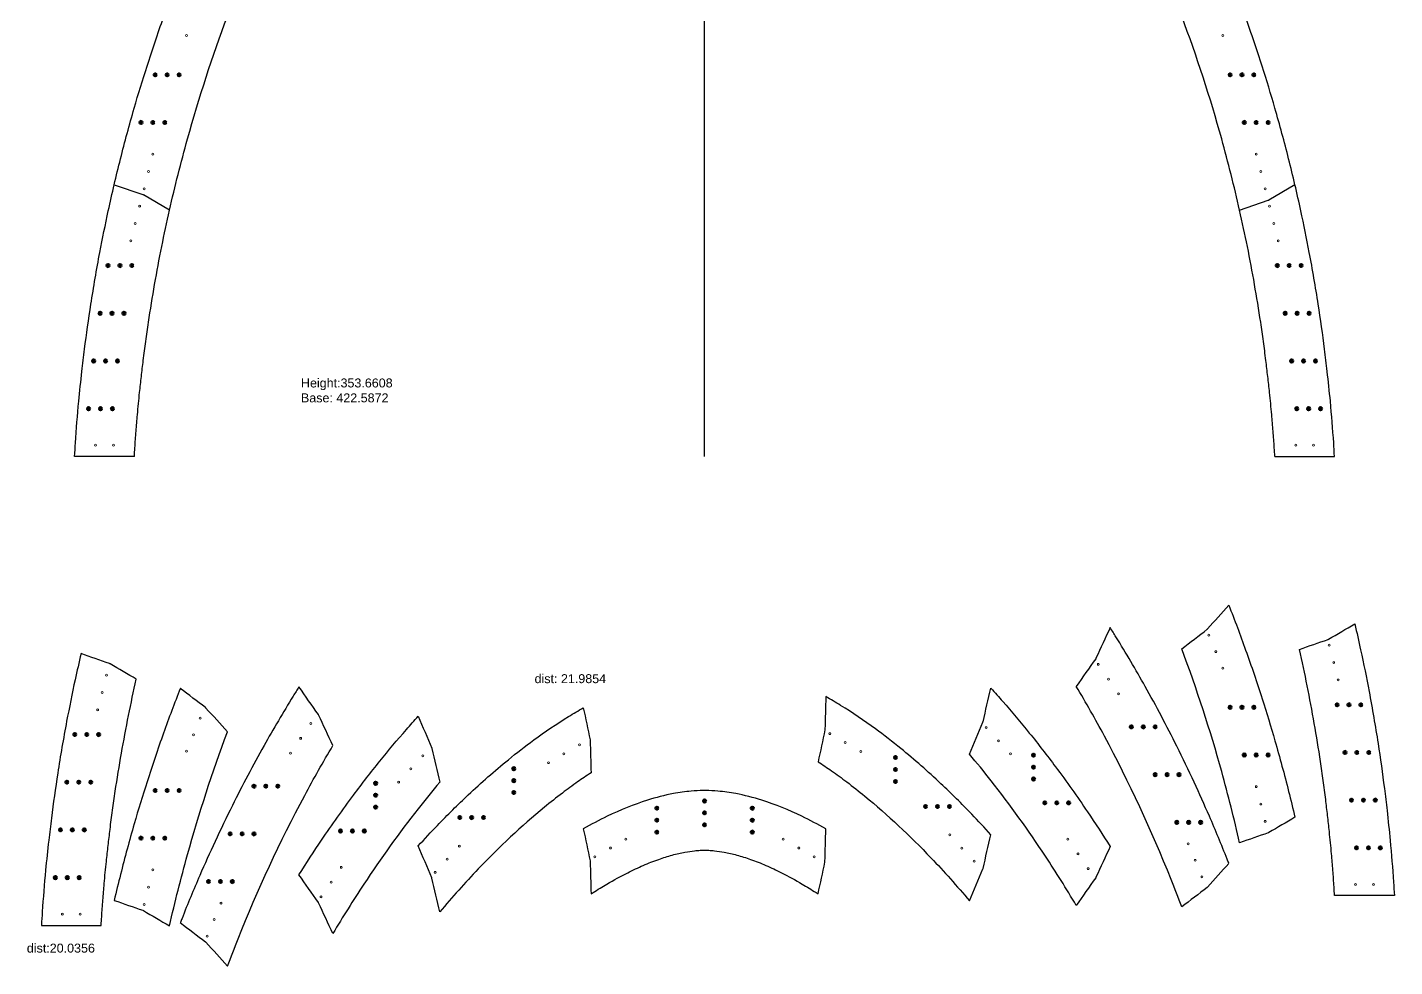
# Model space of a CAD drawing. Header units: inches. Extents: x 97 to 556, y 77 to 698.
# Drawn here: x 96.9 to 555.5, y 76.8 to 391.9 of the extents above; entities that cross this region are included whole.
import ezdxf

# ---------------------------------------------------------------- set-up
doc = ezdxf.new("R2010")
doc.units = ezdxf.units.IN
doc.header["$MEASUREMENT"] = 0
doc.header["$PDMODE"] = 32
doc.header["$PDSIZE"] = 1
for name, color, linetype, lineweight in [('Annotation', 7, 'Continuous', 9), ('Drilling', 3, 'Continuous', 13), ('Engrave', 4, 'Continuous', 50)]:
    doc.layers.add(name, color=color, linetype=linetype, lineweight=lineweight)
doc.styles.get("Standard").update_dxf_attribs({"font": 'Arial.ttf'})

# ---------------------------------------------------------------- blocks, each defined once
blk = doc.blocks.new('*U360')
at = {"layer": 'Engrave'}
blk.add_point((0, 0), dxfattribs=at)
blk = doc.blocks.new('*U362')
at = {"layer": 'Engrave', "color": 0, "linetype": 'ByBlock', "lineweight": -2, "transparency": 16777216}
for p in [(0, 0), (4, 0), (8, 0)]:
    blk.add_blockref('*U360', p, dxfattribs=at)
blk = doc.blocks.new('*U363')
at = {"layer": 'Engrave'}
blk.add_point((0, 0), dxfattribs=at)
blk = doc.blocks.new('*U364')
at = {"layer": 'Engrave', "color": 0, "linetype": 'ByBlock', "lineweight": -2, "transparency": 16777216}
for p in [(0, 0), (4, 0), (8, 0)]:
    blk.add_blockref('*U363', p, dxfattribs=at)
blk = doc.blocks.new('*U365')
at = {"layer": 'Engrave'}
blk.add_point((0, 0), dxfattribs=at)
blk = doc.blocks.new('*U366')
at = {"layer": 'Engrave', "color": 0, "linetype": 'ByBlock', "lineweight": -2, "transparency": 16777216}
for p in [(0, 0), (4, 0), (8, 0)]:
    blk.add_blockref('*U365', p, dxfattribs=at)
blk = doc.blocks.new('*U367')
at = {"layer": 'Engrave'}
blk.add_point((0, 0), dxfattribs=at)
blk = doc.blocks.new('*U368')
at = {"layer": 'Engrave', "color": 0, "linetype": 'ByBlock', "lineweight": -2, "transparency": 16777216}
for p in [(0, 0), (4, 0), (8, 0)]:
    blk.add_blockref('*U367', p, dxfattribs=at)
blk = doc.blocks.new('*U369')
at = {"layer": 'Engrave'}
blk.add_point((0, 0), dxfattribs=at)
blk = doc.blocks.new('*U370')
at = {"layer": 'Engrave', "color": 0, "linetype": 'ByBlock', "lineweight": -2, "transparency": 16777216}
for p in [(0, 0), (4, 0), (8, 0)]:
    blk.add_blockref('*U369', p, dxfattribs=at)
blk = doc.blocks.new('*U371')
at = {"layer": 'Engrave'}
blk.add_point((0, 0), dxfattribs=at)
blk = doc.blocks.new('*U372')
at = {"layer": 'Engrave', "color": 0, "linetype": 'ByBlock', "lineweight": -2, "transparency": 16777216}
for p in [(0, 0), (4, 0), (8, 0)]:
    blk.add_blockref('*U371', p, dxfattribs=at)
blk = doc.blocks.new('*U389')
at = {"layer": 'Engrave'}
blk.add_point((0, 0), dxfattribs=at)
blk = doc.blocks.new('*U390')
at = {"layer": 'Engrave', "color": 0, "linetype": 'ByBlock', "lineweight": -2, "transparency": 16777216}
for p in [(0, 0), (4, 0), (8, 0)]:
    blk.add_blockref('*U389', p, dxfattribs=at)
blk = doc.blocks.new('*U391')
at = {"layer": 'Engrave'}
blk.add_point((0, 0), dxfattribs=at)
blk = doc.blocks.new('*U392')
at = {"layer": 'Engrave', "color": 0, "linetype": 'ByBlock', "lineweight": -2, "transparency": 16777216}
for p in [(0, 0), (4, 0), (8, 0)]:
    blk.add_blockref('*U391', p, dxfattribs=at)
blk = doc.blocks.new('*U393')
at = {"layer": 'Engrave'}
blk.add_point((0, 0), dxfattribs=at)
blk = doc.blocks.new('*U394')
at = {"layer": 'Engrave', "color": 0, "linetype": 'ByBlock', "lineweight": -2, "transparency": 16777216}
for p in [(0, 0), (4, 0), (8, 0)]:
    blk.add_blockref('*U393', p, dxfattribs=at)
blk = doc.blocks.new('*U395')
at = {"layer": 'Engrave'}
blk.add_point((0, 0), dxfattribs=at)
blk = doc.blocks.new('*U396')
at = {"layer": 'Engrave', "color": 0, "linetype": 'ByBlock', "lineweight": -2, "transparency": 16777216}
for p in [(0, 0), (4, 0), (8, 0)]:
    blk.add_blockref('*U395', p, dxfattribs=at)
blk = doc.blocks.new('*U397')
at = {"layer": 'Engrave'}
blk.add_point((0, 0), dxfattribs=at)
blk = doc.blocks.new('*U398')
at = {"layer": 'Engrave', "color": 0, "linetype": 'ByBlock', "lineweight": -2, "transparency": 16777216}
for p in [(0, 0), (4, 0), (8, 0)]:
    blk.add_blockref('*U397', p, dxfattribs=at)
blk = doc.blocks.new('*U399')
at = {"layer": 'Engrave'}
blk.add_point((0, 0), dxfattribs=at)
blk = doc.blocks.new('*U400')
at = {"layer": 'Engrave', "color": 0, "linetype": 'ByBlock', "lineweight": -2, "transparency": 16777216}
for p in [(0, 0), (4, 0), (8, 0)]:
    blk.add_blockref('*U399', p, dxfattribs=at)
blk = doc.blocks.new('*U421')
at = {"layer": 'Engrave'}
blk.add_point((0, 0), dxfattribs=at)
blk = doc.blocks.new('*U422')
at = {"layer": 'Engrave', "color": 0, "linetype": 'ByBlock', "lineweight": -2, "transparency": 16777216}
for p in [(0, 0), (4, 0), (8, 0)]:
    blk.add_blockref('*U421', p, dxfattribs=at)
blk = doc.blocks.new('*U423')
at = {"layer": 'Engrave'}
blk.add_point((0, 0), dxfattribs=at)
blk = doc.blocks.new('*U424')
at = {"layer": 'Engrave', "color": 0, "linetype": 'ByBlock', "lineweight": -2, "transparency": 16777216}
for p in [(0, 0), (4, 0), (8, 0)]:
    blk.add_blockref('*U423', p, dxfattribs=at)
blk = doc.blocks.new('*U425')
at = {"layer": 'Engrave'}
blk.add_point((0, 0), dxfattribs=at)
blk = doc.blocks.new('*U426')
at = {"layer": 'Engrave', "color": 0, "linetype": 'ByBlock', "lineweight": -2, "transparency": 16777216}
for p in [(0, 0), (4, 0), (8, 0)]:
    blk.add_blockref('*U425', p, dxfattribs=at)
blk = doc.blocks.new('*U427')
at = {"layer": 'Engrave'}
blk.add_point((0, 0), dxfattribs=at)
blk = doc.blocks.new('*U428')
at = {"layer": 'Engrave', "color": 0, "linetype": 'ByBlock', "lineweight": -2, "transparency": 16777216}
for p in [(0, 0), (4, 0), (8, 0)]:
    blk.add_blockref('*U427', p, dxfattribs=at)
blk = doc.blocks.new('*U429')
at = {"layer": 'Engrave'}
blk.add_point((0, 0), dxfattribs=at)
blk = doc.blocks.new('*U430')
at = {"layer": 'Engrave', "color": 0, "linetype": 'ByBlock', "lineweight": -2, "transparency": 16777216}
for p in [(0, 0), (4, 0), (8, 0)]:
    blk.add_blockref('*U429', p, dxfattribs=at)
blk = doc.blocks.new('*U431')
at = {"layer": 'Engrave'}
blk.add_point((0, 0), dxfattribs=at)
blk = doc.blocks.new('*U432')
at = {"layer": 'Engrave', "color": 0, "linetype": 'ByBlock', "lineweight": -2, "transparency": 16777216}
for p in [(0, 0), (4, 0), (8, 0)]:
    blk.add_blockref('*U431', p, dxfattribs=at)
blk = doc.blocks.new('*U437')
at = {"layer": 'Engrave'}
blk.add_point((0, 0), dxfattribs=at)
blk = doc.blocks.new('*U438')
at = {"layer": 'Engrave', "color": 0, "linetype": 'ByBlock', "lineweight": -2, "transparency": 16777216}
for p in [(0, 0), (4, 0), (8, 0)]:
    blk.add_blockref('*U437', p, dxfattribs=at)
blk = doc.blocks.new('*U439')
at = {"layer": 'Engrave'}
blk.add_point((0, 0), dxfattribs=at)
blk = doc.blocks.new('*U440')
at = {"layer": 'Engrave', "color": 0, "linetype": 'ByBlock', "lineweight": -2, "transparency": 16777216}
for p in [(0, 0), (4, 0), (8, 0)]:
    blk.add_blockref('*U439', p, dxfattribs=at)
blk = doc.blocks.new('*U433')
at = {"layer": 'Engrave'}
blk.add_point((0, 0), dxfattribs=at)
blk = doc.blocks.new('*U434')
at = {"layer": 'Engrave', "color": 0, "linetype": 'ByBlock', "lineweight": -2, "transparency": 16777216}
for p in [(0, 0), (4, 0), (8, 0)]:
    blk.add_blockref('*U433', p, dxfattribs=at)
blk = doc.blocks.new('*U435')
at = {"layer": 'Engrave'}
blk.add_point((0, 0), dxfattribs=at)
blk = doc.blocks.new('*U436')
at = {"layer": 'Engrave', "color": 0, "linetype": 'ByBlock', "lineweight": -2, "transparency": 16777216}
for p in [(0, 0), (4, 0), (8, 0)]:
    blk.add_blockref('*U435', p, dxfattribs=at)
blk = doc.blocks.new('*U441')
at = {"layer": 'Engrave'}
blk.add_point((0, 0), dxfattribs=at)
blk = doc.blocks.new('*U442')
at = {"layer": 'Engrave', "color": 0, "linetype": 'ByBlock', "lineweight": -2, "transparency": 16777216}
for p in [(0, 0), (4, 0), (8, 0)]:
    blk.add_blockref('*U441', p, dxfattribs=at)
blk = doc.blocks.new('*U443')
at = {"layer": 'Engrave'}
blk.add_point((0, 0), dxfattribs=at)
blk = doc.blocks.new('*U444')
at = {"layer": 'Engrave', "color": 0, "linetype": 'ByBlock', "lineweight": -2, "transparency": 16777216}
for p in [(0, 0), (4, 0), (8, 0)]:
    blk.add_blockref('*U443', p, dxfattribs=at)
blk = doc.blocks.new('*U445')
at = {"layer": 'Engrave'}
blk.add_point((0, 0), dxfattribs=at)
blk = doc.blocks.new('*U446')
at = {"layer": 'Engrave', "color": 0, "linetype": 'ByBlock', "lineweight": -2, "transparency": 16777216}
for p in [(0, 0), (4, 0), (8, 0)]:
    blk.add_blockref('*U445', p, dxfattribs=at)
blk = doc.blocks.new('*U447')
at = {"layer": 'Engrave'}
blk.add_point((0, 0), dxfattribs=at)
blk = doc.blocks.new('*U448')
at = {"layer": 'Engrave', "color": 0, "linetype": 'ByBlock', "lineweight": -2, "transparency": 16777216}
for p in [(0, 0), (4, 0), (8, 0)]:
    blk.add_blockref('*U447', p, dxfattribs=at)
blk = doc.blocks.new('*U453')
at = {"layer": 'Engrave'}
blk.add_point((0, 0), dxfattribs=at)
blk = doc.blocks.new('*U454')
at = {"layer": 'Engrave', "color": 0, "linetype": 'ByBlock', "lineweight": -2, "transparency": 16777216}
for p in [(0, 0), (4, 0), (8, 0)]:
    blk.add_blockref('*U453', p, dxfattribs=at)
blk = doc.blocks.new('*U449')
at = {"layer": 'Engrave'}
blk.add_point((0, 0), dxfattribs=at)
blk = doc.blocks.new('*U450')
at = {"layer": 'Engrave', "color": 0, "linetype": 'ByBlock', "lineweight": -2, "transparency": 16777216}
for p in [(0, 0), (4, 0), (8, 0)]:
    blk.add_blockref('*U449', p, dxfattribs=at)
blk = doc.blocks.new('*U451')
at = {"layer": 'Engrave'}
blk.add_point((0, 0), dxfattribs=at)
blk = doc.blocks.new('*U452')
at = {"layer": 'Engrave', "color": 0, "linetype": 'ByBlock', "lineweight": -2, "transparency": 16777216}
for p in [(0, 0), (4, 0), (8, 0)]:
    blk.add_blockref('*U451', p, dxfattribs=at)
blk = doc.blocks.new('*U455')
at = {"layer": 'Engrave'}
blk.add_point((0, 0), dxfattribs=at)
blk = doc.blocks.new('*U456')
at = {"layer": 'Engrave', "color": 0, "linetype": 'ByBlock', "lineweight": -2, "transparency": 16777216}
for p in [(0, 0), (4, 0), (8, 0)]:
    blk.add_blockref('*U455', p, dxfattribs=at)
blk = doc.blocks.new('*U457')
at = {"layer": 'Engrave'}
blk.add_point((0, 0), dxfattribs=at)
blk = doc.blocks.new('*U458')
at = {"layer": 'Engrave', "color": 0, "linetype": 'ByBlock', "lineweight": -2, "transparency": 16777216}
for p in [(0, 0), (4, 0), (8, 0)]:
    blk.add_blockref('*U457', p, dxfattribs=at)
blk = doc.blocks.new('*U459')
at = {"layer": 'Engrave'}
blk.add_point((0, 0), dxfattribs=at)
blk = doc.blocks.new('*U460')
at = {"layer": 'Engrave', "color": 0, "linetype": 'ByBlock', "lineweight": -2, "transparency": 16777216}
for p in [(0, 0), (4, 0), (8, 0)]:
    blk.add_blockref('*U459', p, dxfattribs=at)
blk = doc.blocks.new('*U461')
at = {"layer": 'Engrave'}
blk.add_point((0, 0), dxfattribs=at)
blk = doc.blocks.new('*U462')
at = {"layer": 'Engrave', "color": 0, "linetype": 'ByBlock', "lineweight": -2, "transparency": 16777216}
for p in [(0, 0), (4, 0), (8, 0)]:
    blk.add_blockref('*U461', p, dxfattribs=at)
blk = doc.blocks.new('*U463')
at = {"layer": 'Engrave'}
blk.add_point((0, 0), dxfattribs=at)
blk = doc.blocks.new('*U464')
at = {"layer": 'Engrave', "color": 0, "linetype": 'ByBlock', "lineweight": -2, "transparency": 16777216}
for p in [(0, 0), (4, 0), (8, 0)]:
    blk.add_blockref('*U463', p, dxfattribs=at)
blk = doc.blocks.new('*U465')
at = {"layer": 'Engrave'}
blk.add_point((0, 0), dxfattribs=at)
blk = doc.blocks.new('*U466')
at = {"layer": 'Engrave', "color": 0, "linetype": 'ByBlock', "lineweight": -2, "transparency": 16777216}
for p in [(0, 0), (4, 0), (8, 0)]:
    blk.add_blockref('*U465', p, dxfattribs=at)
blk = doc.blocks.new('*U467')
at = {"layer": 'Engrave'}
blk.add_point((0, 0), dxfattribs=at)
blk = doc.blocks.new('*U468')
at = {"layer": 'Engrave', "color": 0, "linetype": 'ByBlock', "lineweight": -2, "transparency": 16777216}
for p in [(0, 0), (4, 0), (8, 0)]:
    blk.add_blockref('*U467', p, dxfattribs=at)
blk = doc.blocks.new('*U469')
at = {"layer": 'Engrave'}
blk.add_point((0, 0), dxfattribs=at)
blk = doc.blocks.new('*U470')
at = {"layer": 'Engrave', "color": 0, "linetype": 'ByBlock', "lineweight": -2, "transparency": 16777216}
for p in [(0, 0), (4, 0), (8, 0)]:
    blk.add_blockref('*U469', p, dxfattribs=at)
blk = doc.blocks.new('*U471')
at = {"layer": 'Engrave'}
blk.add_point((0, 0), dxfattribs=at)
blk = doc.blocks.new('*U472')
at = {"layer": 'Engrave', "color": 0, "linetype": 'ByBlock', "lineweight": -2, "transparency": 16777216}
for p in [(0, 0), (4, 0), (8, 0)]:
    blk.add_blockref('*U471', p, dxfattribs=at)
blk = doc.blocks.new('*U473')
at = {"layer": 'Engrave'}
blk.add_point((0, 0), dxfattribs=at)
blk = doc.blocks.new('*U474')
at = {"layer": 'Engrave', "color": 0, "linetype": 'ByBlock', "lineweight": -2, "transparency": 16777216}
for p in [(0, 0), (4, 0), (8, 0)]:
    blk.add_blockref('*U473', p, dxfattribs=at)
blk = doc.blocks.new('*U475')
at = {"layer": 'Engrave'}
blk.add_point((0, 0), dxfattribs=at)
blk = doc.blocks.new('*U476')
at = {"layer": 'Engrave', "color": 0, "linetype": 'ByBlock', "lineweight": -2, "transparency": 16777216}
for p in [(0, 0), (4, 0), (8, 0)]:
    blk.add_blockref('*U475', p, dxfattribs=at)
blk = doc.blocks.new('*U477')
at = {"layer": 'Engrave'}
blk.add_point((0, 0), dxfattribs=at)
blk = doc.blocks.new('*U478')
at = {"layer": 'Engrave', "color": 0, "linetype": 'ByBlock', "lineweight": -2, "transparency": 16777216}
for p in [(0, 0), (4, 0), (8, 0)]:
    blk.add_blockref('*U477', p, dxfattribs=at)
blk = doc.blocks.new('*U479')
at = {"layer": 'Engrave'}
blk.add_point((0, 0), dxfattribs=at)
blk = doc.blocks.new('*U480')
at = {"layer": 'Engrave', "color": 0, "linetype": 'ByBlock', "lineweight": -2, "transparency": 16777216}
for p in [(0, 0), (4, 0), (8, 0)]:
    blk.add_blockref('*U479', p, dxfattribs=at)

msp = doc.modelspace()

# ---------------------------------------------------------------- linework, layer by layer
for p, q in [((324.09, 247.97), (324.09, 698.04)), ((126.07, 339.09), (135.67, 335.76)), ((135.67, 335.76), (135.85, 335.68)), ((144.62, 330.54), (135.85, 335.68)), ((522.1, 339.09), (513.33, 333.95)), ((503.55, 330.54), (513.16, 333.87)), ((513.16, 333.87), (513.33, 333.95)), ((132.83, 247.97), (112.79, 247.97)), ((515.35, 247.97), (535.38, 247.97)), ((324.09, 115.89), (324.09, 115.89)), ((324.09, 115.89), (324.09, 115.89))]:
    msp.add_line(p, q)
msp.add_lwpolyline([(324.09, 115.89), (324.09, 115.89)], close=True)
for points, knots in [([(126.07, 339.09), (126.75, 341.99), (128.85, 350.58), (132.44, 363.87), (137.25, 379.67), (142.39, 394.85), (146.29, 405.25), (148.26, 410.25)], [145.504957, 145.504957, 145.504957, 145.504957, 159.618359, 187.36722, 210.65806, 237.827854, 263.235814, 263.235814, 263.235814, 263.235814]), ([(522.1, 339.09), (521.42, 341.99), (519.33, 350.58), (515.73, 363.87), (510.92, 379.67), (505.78, 394.85), (501.88, 405.25), (499.92, 410.25)], [145.504957, 145.504957, 145.504957, 145.504957, 159.618359, 187.36722, 210.65806, 237.827854, 263.235814, 263.235814, 263.235814, 263.235814]), ([(144.62, 330.54), (146.44, 338.55), (148.45, 346.52), (154.52, 368.35), (158.99, 382.08), (164.05, 395.59)], [138.808561, 138.808561, 138.808561, 138.808561, 179.236882, 179.236882, 250.322809, 250.322809, 250.322809, 250.322809]), ([(503.55, 330.54), (501.74, 338.55), (499.73, 346.52), (493.66, 368.35), (489.19, 382.08), (484.13, 395.59)], [138.808561, 138.808561, 138.808561, 138.808561, 179.236882, 179.236882, 250.322809, 250.322809, 250.322809, 250.322809]), ([(112.79, 247.97), (112.88, 249.48), (113.25, 255.65), (114.01, 265.16), (115.13, 275.63), (116.42, 286.48), (118.3, 299.81), (120.97, 315.29), (123.68, 328.64), (125.39, 336.18), (126.07, 339.09)], [0, 0, 0, 0, 7.150063, 29.260404, 45.182299, 56.992994, 81.007547, 108.912925, 131.35327, 145.504957, 145.504957, 145.504957, 145.504957]), ([(535.38, 247.97), (535.29, 249.48), (534.92, 255.65), (534.16, 265.16), (533.05, 275.63), (531.75, 286.48), (529.87, 299.81), (527.2, 315.29), (524.49, 328.64), (522.79, 336.18), (522.1, 339.09)], [0, 0, 0, 0, 7.150063, 29.260404, 45.182299, 56.992994, 81.007547, 108.912925, 131.35327, 145.504957, 145.504957, 145.504957, 145.504957]), ([(132.83, 247.97), (132.89, 248.95), (132.95, 249.92), (133.07, 251.8), (133.13, 252.72), (133.26, 254.56), (133.33, 255.49), (133.54, 258.26), (133.69, 260.1), (134.08, 264.43), (134.32, 266.92), (134.77, 271.2), (134.97, 273), (135.38, 276.59), (135.6, 278.38), (136.08, 282.3), (136.36, 284.43), (136.94, 288.69), (137.25, 290.81), (138.2, 297.19), (138.89, 301.44), (140.38, 309.91), (141.17, 314.14), (142.84, 322.43), (143.7, 326.49), (144.62, 330.54)], [1.890833, 1.890833, 1.890833, 1.890833, 6.597923, 6.597923, 11.183276, 11.183276, 15.768628, 15.768628, 24.939334, 24.939334, 37.276116, 37.276116, 46.103807, 46.103807, 54.931498, 54.931498, 65.505259, 65.505259, 76.079019, 76.079019, 97.226541, 97.226541, 118.374062, 118.374062, 138.808561, 138.808561, 138.808561, 138.808561]), ([(515.35, 247.97), (515.29, 248.95), (515.23, 249.92), (515.11, 251.8), (515.05, 252.72), (514.92, 254.56), (514.85, 255.49), (514.64, 258.26), (514.48, 260.1), (514.1, 264.43), (513.85, 266.92), (513.4, 271.2), (513.2, 273), (512.79, 276.59), (512.58, 278.38), (512.09, 282.3), (511.81, 284.43), (511.23, 288.69), (510.93, 290.81), (509.97, 297.19), (509.28, 301.44), (507.8, 309.91), (507, 314.14), (505.34, 322.43), (504.47, 326.49), (503.55, 330.54)], [1.890833, 1.890833, 1.890833, 1.890833, 6.597923, 6.597923, 11.183276, 11.183276, 15.768628, 15.768628, 24.939334, 24.939334, 37.276116, 37.276116, 46.103807, 46.103807, 54.931498, 54.931498, 65.505259, 65.505259, 76.079019, 76.079019, 97.226541, 97.226541, 118.374062, 118.374062, 138.808561, 138.808561, 138.808561, 138.808561]), ([(499.92, 198.09), (501.88, 193.1), (505.78, 182.7), (510.92, 167.52), (515.73, 151.71), (519.33, 138.43), (521.42, 129.84), (522.1, 126.94), (519.18, 125.22), (516.26, 123.51), (513.33, 121.8), (513.27, 121.77), (513.22, 121.74), (513.16, 121.72), (509.96, 120.61), (506.75, 119.49), (503.55, 118.38), (501.74, 126.4), (499.73, 134.37), (493.66, 156.19), (489.19, 169.93), (484.13, 183.43), (486.98, 185.62), (489.83, 187.8), (492.69, 189.99), (492.73, 190.03), (492.78, 190.07), (492.82, 190.12), (495.19, 192.76), (497.57, 195.4), (499.94, 198.05)], [0, 0, 0, 0, 25.40796, 52.577754, 75.868594, 103.617456, 117.730857, 117.730857, 117.730857, 118.730857, 118.730857, 118.730857, 119.730857, 119.730857, 119.730857, 120.730857, 120.730857, 120.730857, 161.159178, 161.159178, 232.245105, 232.245105, 232.245105, 233.245105, 233.245105, 233.245105, 234.245105, 234.245105, 234.245105, 235.245105, 235.245105, 235.245105, 235.245105]), ([(499.92, 111.51), (499.74, 111.97), (497.65, 117.26), (493.87, 126.36), (488.21, 138.97), (481.19, 153.57), (472.56, 169.91), (464.84, 183.03), (460.79, 189.52), (460.14, 190.55), (458.54, 187.13), (456.95, 183.7), (455.36, 180.27), (455.33, 180.22), (455.3, 180.17), (455.27, 180.12), (453.1, 177.03), (450.93, 173.93), (448.76, 170.84)], [0, 0, 0, 0, 2.358749, 26.927973, 46.628246, 67.788774, 103.646523, 134.093176, 139.851247, 139.851247, 139.851247, 140.851247, 140.851247, 140.851247, 141.851247, 141.851247, 141.851247, 142.851247, 142.851247, 142.851247, 142.851247]), ([(523.61, 183.25), (524.53, 179.2), (525.39, 175.13), (527.06, 166.85), (527.85, 162.62), (529.34, 154.15), (530.03, 149.9), (530.98, 143.52), (531.29, 141.39), (531.87, 137.13), (532.15, 135.01), (532.63, 131.09), (532.85, 129.3), (533.26, 125.71), (533.46, 123.91), (533.91, 119.62), (534.15, 117.14), (534.54, 112.81), (534.69, 110.97), (534.9, 108.2), (534.97, 107.27), (535.1, 105.42), (535.16, 104.5), (535.28, 102.63), (535.34, 101.66), (535.4, 100.68), (542.08, 100.68), (548.76, 100.68), (555.44, 100.68), (555.35, 102.19), (554.98, 108.36), (554.22, 117.87), (553.1, 128.34), (551.81, 139.19), (549.93, 152.52), (547.26, 168), (544.55, 181.35), (542.84, 188.89), (542.16, 191.8), (539.24, 190.09), (536.31, 188.37), (533.39, 186.66), (533.33, 186.63), (533.27, 186.61), (533.21, 186.58), (530.01, 185.47), (526.81, 184.36), (523.61, 183.25)], [0, 0, 0, 0, 20.434499, 20.434499, 41.582021, 41.582021, 62.729542, 62.729542, 73.303303, 73.303303, 83.877063, 83.877063, 92.704754, 92.704754, 101.532445, 101.532445, 113.869227, 113.869227, 123.039933, 123.039933, 127.625286, 127.625286, 132.210639, 132.210639, 136.917728, 136.917728, 136.917728, 137.917728, 137.917728, 137.917728, 145.067791, 167.178132, 183.100027, 194.910722, 218.925274, 246.830653, 269.270998, 283.422685, 283.422685, 283.422685, 284.422685, 284.422685, 284.422685, 285.422685, 285.422685, 285.422685, 286.422685, 286.422685, 286.422685, 286.422685]), ([(133.48, 173.25), (132.56, 169.2), (131.7, 165.14), (130.03, 156.85), (129.24, 152.63), (127.75, 144.16), (127.06, 139.91), (126.11, 133.53), (125.8, 131.4), (125.22, 127.14), (124.94, 125.01), (124.46, 121.1), (124.24, 119.31), (123.83, 115.71), (123.63, 113.92), (123.18, 109.63), (122.94, 107.15), (122.55, 102.82), (122.4, 100.97), (122.19, 98.2), (122.12, 97.28), (121.99, 95.43), (121.93, 94.51), (121.81, 92.63), (121.75, 91.67), (121.69, 90.69), (115.01, 90.69), (108.33, 90.69), (101.65, 90.69), (101.74, 92.19), (102.11, 98.36), (102.87, 107.88), (103.99, 118.35), (105.28, 129.2), (107.16, 142.53), (109.83, 158.01), (112.54, 171.36), (114.25, 178.9), (114.93, 181.81), (118.13, 180.7), (121.33, 179.59), (124.53, 178.48), (124.59, 178.45), (124.65, 178.42), (124.71, 178.39), (127.63, 176.68), (130.56, 174.97), (133.48, 173.25)], [0, 0, 0, 0, 20.434499, 20.434499, 41.582021, 41.582021, 62.729542, 62.729542, 73.303303, 73.303303, 83.877063, 83.877063, 92.704754, 92.704754, 101.532445, 101.532445, 113.869227, 113.869227, 123.039933, 123.039933, 127.625286, 127.625286, 132.210639, 132.210639, 136.917728, 136.917728, 136.917728, 137.917728, 137.917728, 137.917728, 145.067791, 167.178132, 183.100027, 194.910722, 218.925274, 246.830653, 269.270998, 283.422685, 283.422685, 283.422685, 284.422685, 284.422685, 284.422685, 285.422685, 285.422685, 285.422685, 286.422685, 286.422685, 286.422685, 286.422685]), ([(148.26, 170.21), (146.29, 165.22), (142.39, 154.82), (137.25, 139.64), (132.44, 123.84), (128.85, 110.55), (126.75, 101.96), (126.07, 99.06), (129.27, 97.95), (132.47, 96.84), (135.67, 95.73), (135.73, 95.7), (135.79, 95.67), (135.85, 95.65), (138.77, 93.93), (141.7, 92.22), (144.62, 90.51), (146.44, 98.52), (148.45, 106.49), (154.52, 128.31), (158.99, 142.05), (164.05, 155.56), (161.65, 158.23), (159.24, 160.9), (156.84, 163.58), (156.79, 163.62), (156.75, 163.66), (156.7, 163.7), (153.88, 165.86), (151.06, 168.01), (148.24, 170.17)], [0, 0, 0, 0, 25.40796, 52.577754, 75.868594, 103.617456, 117.730857, 117.730857, 117.730857, 118.730857, 118.730857, 118.730857, 119.730857, 119.730857, 119.730857, 120.730857, 120.730857, 120.730857, 161.159178, 161.159178, 232.245105, 232.245105, 232.245105, 233.245105, 233.245105, 233.245105, 234.245105, 234.245105, 234.245105, 235.245105, 235.245105, 235.245105, 235.245105]), ([(148.24, 91.59), (151.06, 89.43), (153.88, 87.27), (156.7, 85.12), (156.75, 85.08), (156.79, 85.03), (156.84, 84.99), (159.24, 82.32), (161.65, 79.65), (164.05, 76.97), (165.21, 80.06), (166.4, 83.14), (174.17, 102.65), (181.62, 118.73), (193.01, 139.92), (196.15, 145.48), (199.42, 150.96), (197.82, 154.39), (196.23, 157.81), (194.63, 161.24), (194.6, 161.29), (194.57, 161.34), (194.54, 161.39), (192.37, 164.49), (190.2, 167.58), (188.04, 170.67), (187.39, 169.64), (183.34, 163.16), (175.62, 150.03), (166.98, 133.69), (159.96, 119.09), (154.3, 106.48), (150.53, 97.38), (148.44, 92.09), (148.26, 91.63)], [0, 0, 0, 0, 1, 1, 1, 2, 2, 2, 3, 3, 3, 19.256173, 19.256173, 106.598273, 106.598273, 138.219489, 138.219489, 138.219489, 139.219489, 139.219489, 139.219489, 140.219489, 140.219489, 140.219489, 141.219489, 141.219489, 141.219489, 146.977561, 177.424214, 213.281962, 234.44249, 254.142763, 278.711988, 281.070736, 281.070736, 281.070736, 281.070736]), ([(448.76, 97.38), (450.93, 100.47), (453.1, 103.57), (455.27, 106.66), (455.3, 106.71), (455.33, 106.76), (455.36, 106.81), (456.95, 110.24), (458.54, 113.66), (460.14, 117.09), (457.67, 121.02), (451.76, 130.07), (442.73, 142.8), (433.19, 155.11), (425.86, 163.85), (421.46, 168.8), (420.12, 170.28), (419.24, 166.51), (418.37, 162.74), (417.49, 158.97), (417.47, 158.92), (417.46, 158.86), (417.44, 158.81), (415.93, 155.25), (414.42, 151.68), (412.92, 148.12), (415.39, 145.19), (417.81, 142.21), (426.58, 131.05), (432.65, 122.6), (441.97, 108.49), (445.43, 102.98), (448.76, 97.38)], [0, 0, 0, 0, 1, 1, 1, 2, 2, 2, 3, 3, 3, 24.968409, 54.193767, 76.852123, 98.7091, 108.17949, 108.17949, 108.17949, 109.17949, 109.17949, 109.17949, 110.17949, 110.17949, 110.17949, 111.17949, 111.17949, 111.17949, 130.433801, 130.433801, 182.18577, 182.18577, 214.471922, 214.471922, 214.471922, 214.471922]), ([(499.94, 111.46), (497.57, 108.82), (495.19, 106.18), (492.82, 103.53), (492.78, 103.49), (492.73, 103.45), (492.69, 103.41), (489.83, 101.22), (486.98, 99.04), (484.13, 96.85), (482.97, 99.94), (481.78, 103.01), (474, 122.53), (466.55, 138.61), (455.17, 159.8), (452.02, 165.36), (448.76, 170.84)], [0, 0, 0, 0, 1, 1, 1, 2, 2, 2, 3, 3, 3, 19.256173, 19.256173, 106.598273, 106.598273, 138.219489, 138.219489, 138.219489, 138.219489]), ([(364.45, 156.27), (364.45, 156.33), (364.46, 156.39), (364.47, 156.45), (364.57, 160.09), (364.66, 163.74), (364.76, 167.39), (366.43, 166.44), (372.11, 163.07), (380.58, 157.34), (391.83, 148.6), (402.65, 139.07), (412.56, 129.25), (418.01, 123.4), (420.12, 121.08), (419.24, 117.31), (418.37, 113.54), (417.49, 109.78), (417.47, 109.72), (417.46, 109.67), (417.44, 109.61), (415.93, 106.05), (414.42, 102.49), (412.92, 98.92), (408.75, 103.87), (404.45, 108.69), (392.95, 120.73), (385.56, 127.68), (375.82, 135.67), (373.81, 137.27), (370.09, 140.08), (368.39, 141.32), (365.19, 143.56), (363.69, 144.57), (362.18, 145.56), (362.93, 149.13), (363.69, 152.7), (364.45, 156.27)], [0, 0, 0, 0, 1, 1, 1, 2, 2, 2, 11.076859, 33.282584, 50.322414, 78.520523, 101.494372, 116.352164, 116.352164, 116.352164, 117.352164, 117.352164, 117.352164, 118.352164, 118.352164, 118.352164, 119.352164, 119.352164, 119.352164, 151.849822, 151.849822, 203.601791, 203.601791, 216.976557, 216.976557, 228.133676, 228.133676, 237.778939, 237.778939, 237.778939, 238.778939, 238.778939, 238.778939, 238.778939]), ([(194.63, 98.22), (196.23, 94.79), (197.82, 91.37), (199.42, 87.94), (202.75, 93.54), (206.2, 99.05), (215.53, 113.16), (221.59, 121.61), (230.36, 132.77), (232.79, 135.75), (235.26, 138.68), (234.38, 142.45), (233.51, 146.22), (232.63, 149.99), (232.61, 150.04), (232.6, 150.1), (232.58, 150.15), (231.07, 153.71), (229.56, 157.28), (228.06, 160.84), (226.71, 159.36), (222.32, 154.41), (214.99, 145.67), (205.45, 133.36), (196.42, 120.63), (190.51, 111.58), (188.04, 107.65), (190.2, 104.56), (192.37, 101.46), (194.54, 98.37), (194.57, 98.32), (194.6, 98.27), (194.63, 98.22)], [0, 0, 0, 0, 1, 1, 1, 33.286152, 33.286152, 85.038121, 85.038121, 104.292432, 104.292432, 104.292432, 105.292432, 105.292432, 105.292432, 106.292432, 106.292432, 106.292432, 107.292432, 107.292432, 107.292432, 116.762822, 138.6198, 161.278156, 190.503514, 212.471922, 212.471922, 212.471922, 213.471922, 213.471922, 213.471922, 214.471922, 214.471922, 214.471922, 214.471922]), ([(232.63, 106.49), (233.51, 102.72), (234.38, 98.95), (235.26, 95.19), (239.43, 100.14), (243.73, 104.95), (255.22, 116.99), (262.61, 123.95), (272.35, 131.94), (274.37, 133.53), (278.08, 136.34), (279.78, 137.58), (282.99, 139.83), (284.49, 140.84), (286, 141.82), (285.9, 145.47), (285.8, 149.12), (285.7, 152.76), (285.7, 152.82), (285.69, 152.88), (285.68, 152.94), (284.93, 156.51), (284.17, 160.08), (283.41, 163.65), (281.74, 162.71), (276.06, 159.33), (267.6, 153.61), (256.35, 144.86), (245.52, 135.33), (235.62, 125.51), (230.17, 119.67), (228.06, 117.34), (229.56, 113.78), (231.07, 110.22), (232.58, 106.65), (232.6, 106.6), (232.61, 106.55), (232.63, 106.49)], [0, 0, 0, 0, 1, 1, 1, 33.497658, 33.497658, 85.249627, 85.249627, 98.624394, 98.624394, 109.781513, 109.781513, 119.426775, 119.426775, 119.426775, 120.426775, 120.426775, 120.426775, 121.426775, 121.426775, 121.426775, 122.426775, 122.426775, 122.426775, 131.503634, 153.70936, 170.749189, 198.947298, 221.921147, 236.778939, 236.778939, 236.778939, 237.778939, 237.778939, 237.778939, 238.778939, 238.778939, 238.778939, 238.778939]), ([(285.7, 112.16), (285.7, 112.22), (285.69, 112.28), (285.68, 112.34), (284.93, 115.91), (284.17, 119.48), (283.41, 123.05), (286.05, 124.54), (293, 128.21), (303.09, 132.34), (312.63, 134.81), (318.93, 135.71), (322.43, 135.88), (323.93, 135.89), (324.09, 135.89), (324.24, 135.89), (325.74, 135.88), (329.25, 135.71), (335.55, 134.81), (345.09, 132.34), (355.17, 128.21), (362.13, 124.54), (364.76, 123.05), (364.66, 119.4), (364.57, 115.75), (364.47, 112.1), (364.46, 112.04), (364.45, 111.98), (364.45, 111.92), (363.69, 108.35), (362.93, 104.78), (362.18, 101.21), (361.94, 101.37), (361.7, 101.52), (359.93, 102.66), (358.37, 103.62), (354.51, 105.9), (352.2, 107.17), (348.14, 109.22), (346.39, 110.04), (342.92, 111.54), (341.2, 112.22), (337.95, 113.37), (336.41, 113.85), (333.47, 114.66), (332.05, 114.99), (329.56, 115.44), (328.5, 115.6), (326.81, 115.78), (326.17, 115.83), (325.05, 115.88), (324.56, 115.89), (324.09, 115.89), (323.61, 115.89), (323.13, 115.88), (322, 115.83), (321.36, 115.78), (319.68, 115.6), (318.61, 115.44), (316.13, 114.99), (314.71, 114.66), (311.76, 113.85), (310.23, 113.37), (306.98, 112.22), (305.25, 111.54), (301.79, 110.04), (300.04, 109.22), (295.98, 107.17), (293.66, 105.9), (289.8, 103.62), (288.25, 102.66), (286.47, 101.52), (286.23, 101.37), (286, 101.21), (285.9, 104.86), (285.8, 108.51), (285.7, 112.16)], [0, 0, 0, 0, 1, 1, 1, 2, 2, 2, 16.327543, 39.192003, 53.41403, 62.89986, 69.265299, 70.002527, 70.002527, 70.002527, 70.739756, 77.105195, 86.591025, 100.813052, 123.677511, 138.005055, 138.005055, 138.005055, 139.005055, 139.005055, 139.005055, 140.005055, 140.005055, 140.005055, 141.005055, 141.005055, 141.005055, 142.516911, 142.516911, 152.309781, 152.309781, 166.877446, 166.877446, 177.827629, 177.827629, 188.777811, 188.777811, 198.634798, 198.634798, 208.154022, 208.154022, 215.736614, 215.736614, 220.56756, 220.56756, 224.27298, 224.27298, 224.27298, 227.978401, 227.978401, 232.809346, 232.809346, 240.391938, 240.391938, 249.911163, 249.911163, 259.76815, 259.76815, 270.718332, 270.718332, 281.668514, 281.668514, 296.23618, 296.23618, 306.02905, 306.02905, 307.540906, 307.540906, 307.540906, 308.540906, 308.540906, 308.540906, 308.540906])]:
    msp.add_open_spline(points, degree=3, knots=knots)
at = {"layer": 'Drilling'}
for centre, radius in [((150.3, 389.11), 0.323), ((497.88, 389.11), 0.323), ((139.03, 349.36), 0.323), ((509.14, 349.36), 0.323), ((137.56, 343.54), 0.323), ((510.62, 343.54), 0.323), ((136.08, 337.72), 0.323), ((512.09, 337.72), 0.323), ((134.61, 331.91), 0.323), ((513.57, 331.91), 0.323), ((133.13, 326.09), 0.323), ((515.04, 326.09), 0.323), ((131.66, 320.28), 0.323), ((516.52, 320.28), 0.323), ((119.81, 251.72), 0.323), ((125.81, 251.72), 0.323), ((522.36, 251.72), 0.323), ((528.36, 251.72), 0.323), ((493.24, 188.02), 0.323), ((533.62, 184.62), 0.323), ((495.56, 182.48), 0.323), ((535.1, 178.8), 0.323), ((123.47, 174.62), 0.323), ((456.15, 178.23), 0.323), ((497.88, 176.95), 0.323), ((459.56, 173.29), 0.323), ((536.57, 172.98), 0.323), ((121.99, 168.81), 0.323), ((462.97, 168.35), 0.323), ((120.52, 162.99), 0.323), ((154.94, 160.14), 0.323), ((192.02, 158.35), 0.323), ((418.55, 157), 0.322), ((152.62, 154.61), 0.323), ((188.61, 153.41), 0.323), ((282.11, 151.24), 0.323), ((366.07, 154.97), 0.323), ((371.26, 151.97), 0.323), ((422.62, 152.59), 0.322), ((150.3, 149.07), 0.323), ((185.21, 148.47), 0.323), ((229.62, 147.56), 0.322), ((276.91, 148.24), 0.323), ((376.46, 148.97), 0.323), ((426.69, 148.18), 0.322), ((225.55, 143.15), 0.322), ((271.71, 145.24), 0.323), ((221.48, 138.74), 0.322), ((509.14, 137.2), 0.323), ((510.62, 131.38), 0.323), ((512.09, 125.57), 0.323), ((297.7, 119.63), 0.323), ((350.48, 119.63), 0.323), ((406.34, 121.02), 0.322), ((445.93, 119.58), 0.323), ((241.83, 117.28), 0.322), ((292.5, 116.63), 0.323), ((355.68, 116.63), 0.323), ((410.41, 116.61), 0.322), ((449.34, 114.64), 0.323), ((486.28, 118.04), 0.323), ((202.24, 110.14), 0.323), ((237.76, 112.88), 0.322), ((287.3, 113.63), 0.323), ((360.87, 113.63), 0.323), ((414.48, 112.21), 0.322), ((488.6, 112.5), 0.323), ((139.03, 109.32), 0.323), ((198.84, 105.2), 0.323), ((233.69, 108.47), 0.322), ((452.75, 109.7), 0.323), ((490.92, 106.97), 0.323), ((137.56, 103.51), 0.323), ((542.42, 104.43), 0.323), ((548.42, 104.43), 0.323), ((136.08, 97.69), 0.323), ((161.89, 98.16), 0.323), ((195.43, 100.27), 0.323), ((108.67, 94.44), 0.323), ((114.67, 94.44), 0.323), ((159.57, 92.62), 0.323), ((157.25, 87.09), 0.323)]:
    msp.add_circle(centre, radius, dxfattribs=at)

# ---------------------------------------------------------------- block references
at = {"layer": 'Engrave', "xscale": -1}
for name, p in [('*U372', (147.83, 375.97)), ('*U370', (143.06, 359.97)), ('*U368', (132, 311.97)), ('*U366', (129.34, 295.97)), ('*U364', (127.17, 279.97)), ('*U362', (125.47, 263.97)), ('*U428', (120.86, 154.69)), ('*U426', (118.2, 138.69)), ('*U440', (180.94, 137.36)), ('*U432', (147.83, 135.94)), ('*U446', (249.97, 126.84)), ('*U424', (116.03, 122.69)), ('*U430', (143.06, 119.94)), ('*U438', (172.96, 121.36)), ('*U442', (209.97, 122.33)), ('*U422', (114.33, 106.69)), ('*U434', (165.7, 105.36)), ('*U436', (165.7, 105.36))]:
    msp.add_blockref(name, p, dxfattribs=at)
at = {"layer": 'Engrave'}
for name, p in [('*U400', (500.34, 375.97)), ('*U398', (505.11, 359.97)), ('*U396', (516.18, 311.97)), ('*U394', (518.84, 295.97)), ('*U392', (521, 279.97)), ('*U390', (522.7, 263.97)), ('*U480', (536.23, 164.68)), ('*U472', (500.34, 163.82)), ('*U466', (467.24, 157.23)), ('*U470', (505.11, 147.82)), ('*U478', (538.89, 148.68)), ('*U464', (475.22, 141.23)), ('*U476', (541.06, 132.68)), ('*U456', (398.21, 130.58)), ('*U460', (438.2, 131.77)), ('*U468', (482.47, 125.23)), ('*U474', (542.76, 116.68))]:
    msp.add_blockref(name, p, dxfattribs=at)
at = {"layer": 'Engrave', "rotation": 89.99999999995183}
for name, p in [('*U458', (388.09, 138.95)), ('*U462', (434.42, 139.77)), ('*U452', (340.09, 121.95))]:
    msp.add_blockref(name, p, dxfattribs=at)
at = {"layer": 'Engrave', "xscale": -1, "rotation": 270.0000000000482}
for name, p in [('*U448', (260.09, 135.22)), ('*U444', (213.76, 130.33)), ('*U454', (308.09, 121.95)), ('*U450', (324.09, 124.39))]:
    msp.add_blockref(name, p, dxfattribs=at)

# ---------------------------------------------------------------- texts
at = {"layer": 'Annotation', "char_height": 3, "attachment_point": 1}
for s, insert in [('Height:353.6608 \\PBase: 422.5872', (188.7, 274.1)), ('dist: 21.9854', (267.06, 174.92)), ('dist:20.0356', (96.76, 84.55))]:
    msp.add_mtext_dynamic_manual_height_columns(s, width=45.2102, gutter_width=1, heights=[0], dxfattribs=dict(at, insert=insert))

doc.saveas('drawing.dxf')
